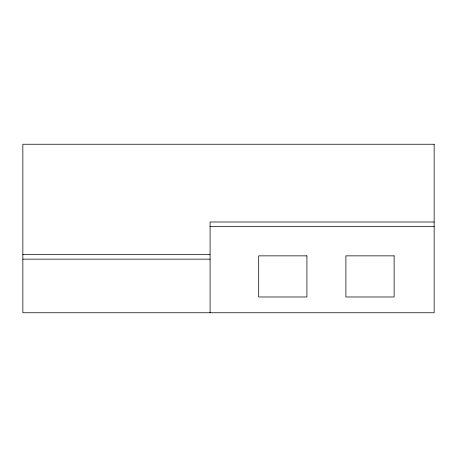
<?xml version="1.0" encoding="UTF-8"?>
<svg xmlns="http://www.w3.org/2000/svg" width="457" height="457" viewBox="0 0 457 457"><rect width="100%" height="100%" fill="white"/><g stroke="black" fill="none" stroke-linecap="round" stroke-linejoin="round"><path stroke-width="0.69" d="M434.15 221.999L210.089 221.999L210.089 312.754M210.089 226.592L434.15 226.592M22.85 254.56L210.089 254.56M22.85 259.153L210.089 259.153M434.15 144.246L22.85 144.246L22.85 312.754L434.15 312.754L434.15 144.246M306.91 255.857L258.691 255.857L258.691 296.976L306.91 296.976L306.91 255.857M394.128 255.857L345.903 255.857L345.903 296.976L394.128 296.976L394.128 255.857"/></g></svg>
